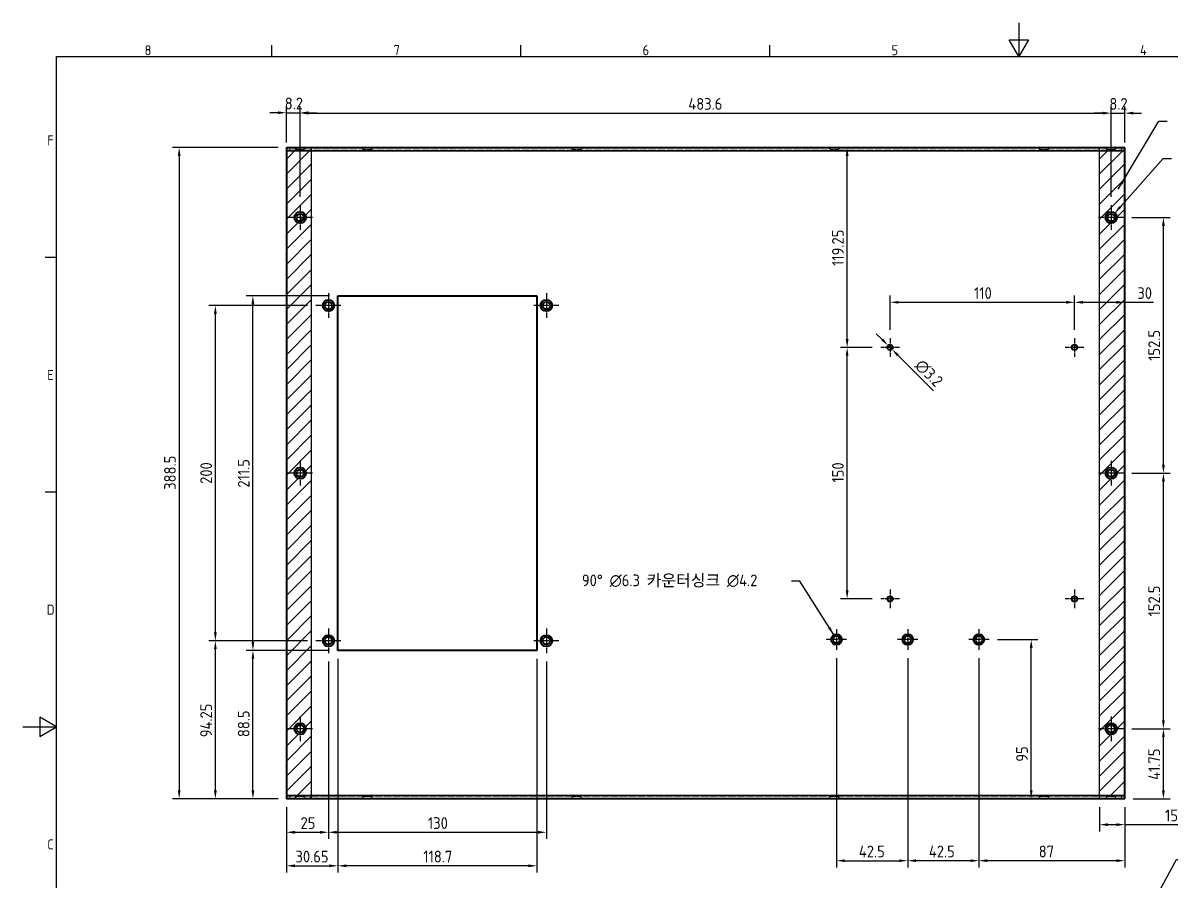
# Model space of a CAD drawing. Header units: millimetres. Extents: x 0 to 1188, y 0 to 840.
# Drawn here: x 0 to 685, y 328 to 840 of the extents above; entities that cross this region are included whole.
import ezdxf

# ---------------------------------------------------------------- set-up
doc = ezdxf.new("R2010")
doc.units = ezdxf.units.MM
doc.header["$LTSCALE"] = 2
doc.linetypes.add('CHAIN', pattern=[0.3543, 0.2362, -0.0295, 0.0591, -0.0295])
doc.linetypes.add('DASHED', pattern=[0.2067, 0.1654, -0.0413])
doc.layers.get('0').update_dxf_attribs({"color": 3, "lineweight": 25})
for name, color, linetype, lineweight in [('가려진 것(ISO)', 2, 'DASHED', 18), ('가려진 좁은 것(ISO)', 2, 'DASHED', 18), ('가시적인 것(ISO)', 3, 'Continuous', 40), ('가시적인 좁은 것(ISO)', 3, 'Continuous', 35), ('경계(ISO)', 7, 'Continuous', 25), ('기호(ISO)', 5, 'Continuous', 25), ('스케치 형상(ISO)', 3, 'Continuous', 25), ('중심 표식(ISO)', 1, 'Continuous', 25), ('치수(ISO)', 2, 'Continuous', 25), ('해치(ISO)', 7, 'Continuous', 18)]:
    doc.layers.add(name, color=color, linetype=linetype, lineweight=lineweight)
doc.styles.add('문자 텍스트_M2B', font='isocp.shx')
doc.styles.add('치수 텍스트_PSTEK_POSCO', font='isocp.shx')
doc.dimstyles.new('치수_PSTEK_POSCO', dxfattribs={"dimscale": 2, "dimtxt": 3.5, "dimasz": 2.5, "dimexe": 2, "dimexo": 2.5, "dimgap": 1, "dimtad": 1, "dimrnd": 1e-08, "dimdsep": 46, "dimtxsty": '치수 텍스트_PSTEK_POSCO', "dimcen": 0.09, "dimdle": 10, "dimclrd": 7, "dimclre": 7, "dimclrt": 2, "dimadec": 1, "dimazin": 2, "dimtfac": 1, "dimtmove": 0, "dimatfit": 3, "dimfxl": 0, "dimtolj": 1, "dimlwd": -1, "dimlwe": -1, "dimarcsym": 0})
doc.dimstyles.new('치수_PSTEK_POSCO$7', dxfattribs={"dimscale": 2, "dimtxt": 3.5, "dimasz": 2.5, "dimexe": 2, "dimexo": 2.5, "dimgap": 1, "dimtad": 1, "dimrnd": 1e-08, "dimdsep": 46, "dimtxsty": '치수 텍스트_PSTEK_POSCO', "dimcen": 0.09, "dimdle": 10, "dimclrd": 7, "dimclre": 7, "dimclrt": 2, "dimadec": 1, "dimazin": 2, "dimtfac": 1, "dimtmove": 0, "dimatfit": 3, "dimfxl": 0, "dimtolj": 1, "dimlwd": -1, "dimlwe": -1, "dimarcsym": 0})
pattern_1 = [(45, (0, 0), (-4.49013, 4.49013), [])]

# ---------------------------------------------------------------- blocks, each defined once
blk = doc.blocks.new('경계 Default Border')
at = {"layer": '경계(ISO)'}
for p, q in [((74.25, 410), (74.25, 413.4)), ((148.5, 410), (148.5, 413.4)), ((222.75, 410), (222.75, 413.4)), ((10, 350), (6.6, 350)), ((10, 280), (6.6, 280))]:
    blk.add_line(p, q, dxfattribs=at)
at = {"layer": '경계(ISO)', "flags": 128}
for points in [[(297, 420), (297, 410), (294.11, 415), (299.89, 415), (297, 410)], [(10, 10), (10, 410), (584, 410), (584, 10), (10, 10)], [(0, 210), (10, 210), (5, 212.89), (5, 207.11), (10, 210)]]:
    blk.add_lwpolyline(points, dxfattribs=at)
at = {"layer": '경계(ISO)', "color": 2, "char_height": 3, "attachment_point": 7, "style": '문자 텍스트_M2B'}
for s, insert in [('8', (36.27, 410.37)), ('7', (110.52, 410.39)), ('6', (184.77, 410.37)), ('5', (259.02, 410.37)), ('4', (333.1, 410.4)), ('F', (7.24, 383.5)), ('E', (7.24, 313.47)), ('D', (7.08, 243.47)), ('C', (7.24, 173.47))]:
    blk.add_mtext(s, dxfattribs=dict(at, insert=insert))
blk = doc.blocks.new('*D21')
at = {"layer": 'Defpoints', "color": 0, "transparency": 16777216}
for p in [(165.36, 786.45), (157.16, 763.67), (165.36, 731.32)]:
    blk.add_point(p, dxfattribs=at)
at = {"layer": '치수(ISO)', "color": 7, "transparency": 16777216}
for p, q in [((157.16, 768.67), (157.16, 790.45)), ((165.36, 736.32), (165.36, 790.45)), ((152.16, 786.45), (147.16, 786.45)), ((157.16, 786.45), (165.36, 786.45)), ((170.36, 786.45), (175.36, 786.45))]:
    blk.add_line(p, q, dxfattribs=at)
for points in [[(152.16, 787.28), (152.16, 785.62), (157.16, 786.45)], [(170.36, 787.28), (170.36, 785.62), (165.36, 786.45)]]:
    blk.add_solid(points, dxfattribs=at)
at = {"layer": '치수(ISO)', "color": 2, "transparency": 16777216, "insert": (156.15, 791.95), "char_height": 7, "attachment_point": 4, "style": '치수 텍스트_PSTEK_POSCO'}
blk.add_mtext('\\A1;8.2', dxfattribs=at)
blk = doc.blocks.new('*D22')
at = {"layer": 'Defpoints', "color": 0, "transparency": 16777216}
for p in [(648.96, 786.2), (165.36, 731.32), (648.96, 731.32)]:
    blk.add_point(p, dxfattribs=at)
at = {"layer": '치수(ISO)', "color": 7, "transparency": 16777216}
for p, q in [((165.36, 736.32), (165.36, 790.2)), ((648.96, 736.32), (648.96, 790.2)), ((170.36, 786.2), (643.96, 786.2))]:
    blk.add_line(p, q, dxfattribs=at)
for points in [[(170.36, 787.03), (170.36, 785.37), (165.36, 786.2)], [(643.96, 787.03), (643.96, 785.37), (648.96, 786.2)]]:
    blk.add_solid(points, dxfattribs=at)
at = {"layer": '치수(ISO)', "color": 2, "transparency": 16777216, "insert": (396.85, 791.7), "char_height": 7, "attachment_point": 4, "style": '치수 텍스트_PSTEK_POSCO'}
blk.add_mtext('\\A1;483.6', dxfattribs=at)
blk = doc.blocks.new('*D23')
at = {"layer": 'Defpoints', "color": 0, "transparency": 16777216}
for p in [(657.16, 786.2), (657.16, 763.67), (648.96, 731.32)]:
    blk.add_point(p, dxfattribs=at)
at = {"layer": '치수(ISO)', "color": 7, "transparency": 16777216}
for p, q in [((648.96, 736.32), (648.96, 790.2)), ((657.16, 768.67), (657.16, 790.2)), ((643.96, 786.2), (638.96, 786.2)), ((648.96, 786.2), (657.16, 786.2)), ((662.16, 786.2), (667.16, 786.2))]:
    blk.add_line(p, q, dxfattribs=at)
for points in [[(643.96, 787.03), (643.96, 785.37), (648.96, 786.2)], [(662.16, 787.03), (662.16, 785.37), (657.16, 786.2)]]:
    blk.add_solid(points, dxfattribs=at)
at = {"layer": '치수(ISO)', "color": 2, "transparency": 16777216, "insert": (647.95, 791.7), "char_height": 7, "attachment_point": 4, "style": '치수 텍스트_PSTEK_POSCO'}
blk.add_mtext('\\A1;8.2', dxfattribs=at)
blk = doc.blocks.new('*D34')
at = {"layer": 'Defpoints', "color": 0, "transparency": 16777216}
for p in [(157.16, 765.67), (93.17, 377.17), (157.16, 377.17)]:
    blk.add_point(p, dxfattribs=at)
at = {"layer": '치수(ISO)', "color": 7, "transparency": 16777216}
for p, q in [((152.16, 765.67), (89.17, 765.67)), ((93.17, 760.67), (93.17, 382.17)), ((152.16, 377.17), (89.17, 377.17))]:
    blk.add_line(p, q, dxfattribs=at)
for points in [[(92.34, 760.67), (94, 760.67), (93.17, 765.67)], [(92.34, 382.17), (94, 382.17), (93.17, 377.17)]]:
    blk.add_solid(points, dxfattribs=at)
at = {"layer": '치수(ISO)', "color": 2, "transparency": 16777216, "insert": (87.67, 561.48), "char_height": 7, "attachment_point": 4, "rotation": 90, "style": '치수 텍스트_PSTEK_POSCO'}
blk.add_mtext('\\A1;388.5', dxfattribs=at)
blk = doc.blocks.new('*D38')
at = {"layer": 'Defpoints', "color": 0, "transparency": 16777216}
for p in [(642.16, 377.17), (657.16, 377.17), (657.16, 361.72)]:
    blk.add_point(p, dxfattribs=at)
at = {"layer": '치수(ISO)', "color": 7, "transparency": 16777216}
for p, q in [((642.16, 372.17), (642.16, 357.72)), ((657.16, 372.17), (657.16, 357.72)), ((647.16, 361.72), (652.16, 361.72)), ((657.16, 361.72), (689.77, 361.72))]:
    blk.add_line(p, q, dxfattribs=at)
for points in [[(647.16, 362.55), (647.16, 360.89), (642.16, 361.72)], [(652.16, 362.55), (652.16, 360.89), (657.16, 361.72)]]:
    blk.add_solid(points, dxfattribs=at)
at = {"layer": '치수(ISO)', "color": 2, "transparency": 16777216, "insert": (681.18, 367.22), "char_height": 7, "attachment_point": 4, "style": '치수 텍스트_PSTEK_POSCO'}
blk.add_mtext('\\A1;15', dxfattribs=at)
blk = doc.blocks.new('*D39')
at = {"layer": 'Defpoints', "color": 0, "transparency": 16777216}
for p in [(570.16, 466.07), (657.16, 377.17), (570.16, 340.22)]:
    blk.add_point(p, dxfattribs=at)
at = {"layer": '치수(ISO)', "color": 7, "transparency": 16777216}
for p, q in [((570.16, 461.07), (570.16, 336.22)), ((657.16, 372.17), (657.16, 336.22)), ((652.16, 340.22), (575.16, 340.22))]:
    blk.add_line(p, q, dxfattribs=at)
for points in [[(575.16, 341.05), (575.16, 339.39), (570.16, 340.22)], [(652.16, 341.05), (652.16, 339.39), (657.16, 340.22)]]:
    blk.add_solid(points, dxfattribs=at)
at = {"layer": '치수(ISO)', "color": 2, "transparency": 16777216, "insert": (605.81, 345.72), "char_height": 7, "attachment_point": 4, "style": '치수 텍스트_PSTEK_POSCO'}
blk.add_mtext('\\A1;87', dxfattribs=at)
blk = doc.blocks.new('*D40')
at = {"layer": 'Defpoints', "color": 0, "transparency": 16777216}
for p in [(527.66, 466.07), (570.16, 466.07), (527.66, 340.22)]:
    blk.add_point(p, dxfattribs=at)
at = {"layer": '치수(ISO)', "color": 7, "transparency": 16777216}
for p, q in [((527.66, 461.07), (527.66, 336.22)), ((570.16, 461.07), (570.16, 336.22)), ((565.16, 340.22), (532.66, 340.22))]:
    blk.add_line(p, q, dxfattribs=at)
for points in [[(532.66, 341.05), (532.66, 339.39), (527.66, 340.22)], [(565.16, 341.05), (565.16, 339.39), (570.16, 340.22)]]:
    blk.add_solid(points, dxfattribs=at)
at = {"layer": '치수(ISO)', "color": 2, "transparency": 16777216, "insert": (540.31, 345.72), "char_height": 7, "attachment_point": 4, "style": '치수 텍스트_PSTEK_POSCO'}
blk.add_mtext('\\A1;42.5', dxfattribs=at)
blk = doc.blocks.new('*D41')
at = {"layer": 'Defpoints', "color": 0, "transparency": 16777216}
for p in [(576.26, 472.17), (601.35, 472.17), (601.35, 377.17)]:
    blk.add_point(p, dxfattribs=at)
at = {"layer": '치수(ISO)', "color": 7, "transparency": 16777216}
for p, q in [((581.26, 472.17), (605.35, 472.17)), ((601.35, 382.17), (601.35, 467.17))]:
    blk.add_line(p, q, dxfattribs=at)
for points in [[(600.51, 467.17), (602.18, 467.17), (601.35, 472.17)], [(600.51, 382.17), (602.18, 382.17), (601.35, 377.17)]]:
    blk.add_solid(points, dxfattribs=at)
at = {"layer": '치수(ISO)', "color": 2, "transparency": 16777216, "insert": (595.85, 399.28), "char_height": 7, "attachment_point": 4, "rotation": 90, "style": '치수 텍스트_PSTEK_POSCO'}
blk.add_mtext('\\A1;95', dxfattribs=at)
blk = doc.blocks.new('*D42')
at = {"layer": 'Defpoints', "color": 0, "transparency": 16777216}
for p in [(656.36, 418.92), (680.19, 418.92), (657.16, 377.17)]:
    blk.add_point(p, dxfattribs=at)
at = {"layer": '치수(ISO)', "color": 7, "transparency": 16777216}
for p, q in [((661.36, 418.92), (684.19, 418.92)), ((680.19, 382.17), (680.19, 413.92)), ((662.16, 377.17), (684.19, 377.17))]:
    blk.add_line(p, q, dxfattribs=at)
for points in [[(679.36, 413.92), (681.03, 413.92), (680.19, 418.92)], [(679.36, 382.17), (681.03, 382.17), (680.19, 377.17)]]:
    blk.add_solid(points, dxfattribs=at)
at = {"layer": '치수(ISO)', "color": 2, "transparency": 16777216, "insert": (674.69, 388.45), "char_height": 7, "attachment_point": 4, "rotation": 90, "style": '치수 텍스트_PSTEK_POSCO'}
blk.add_mtext('\\A1;41.75', dxfattribs=at)
blk = doc.blocks.new('*D43')
at = {"layer": 'Defpoints', "color": 0, "transparency": 16777216}
for p in [(657.16, 571.42), (680.19, 571.42), (656.36, 418.92)]:
    blk.add_point(p, dxfattribs=at)
at = {"layer": '치수(ISO)', "color": 7, "transparency": 16777216}
for p, q in [((662.16, 571.42), (684.19, 571.42)), ((680.19, 423.92), (680.19, 566.42)), ((661.36, 418.92), (684.19, 418.92))]:
    blk.add_line(p, q, dxfattribs=at)
for points in [[(679.36, 566.42), (681.03, 566.42), (680.19, 571.42)], [(679.36, 423.92), (681.03, 423.92), (680.19, 418.92)]]:
    blk.add_solid(points, dxfattribs=at)
at = {"layer": '치수(ISO)', "color": 2, "transparency": 16777216, "insert": (674.69, 485.93), "char_height": 7, "attachment_point": 4, "rotation": 90, "style": '치수 텍스트_PSTEK_POSCO'}
blk.add_mtext('\\A1;152.5', dxfattribs=at)
blk = doc.blocks.new('*D44')
at = {"layer": 'Defpoints', "color": 0, "transparency": 16777216}
for p in [(656.36, 723.92), (680.19, 723.92), (656.36, 571.42)]:
    blk.add_point(p, dxfattribs=at)
at = {"layer": '치수(ISO)', "color": 7, "transparency": 16777216}
for p, q in [((661.36, 723.92), (684.19, 723.92)), ((680.19, 576.42), (680.19, 718.92)), ((661.36, 571.42), (684.19, 571.42))]:
    blk.add_line(p, q, dxfattribs=at)
for points in [[(679.36, 718.92), (681.03, 718.92), (680.19, 723.92)], [(679.36, 576.42), (681.03, 576.42), (680.19, 571.42)]]:
    blk.add_solid(points, dxfattribs=at)
at = {"layer": '치수(ISO)', "color": 2, "transparency": 16777216, "insert": (674.69, 638.43), "char_height": 7, "attachment_point": 4, "rotation": 90, "style": '치수 텍스트_PSTEK_POSCO'}
blk.add_mtext('\\A1;152.5', dxfattribs=at)
blk = doc.blocks.new('*D45')
at = {"layer": 'Defpoints', "color": 0, "transparency": 16777216}
for p in [(137.16, 465.67), (187.81, 465.67), (157.16, 377.17)]:
    blk.add_point(p, dxfattribs=at)
at = {"layer": '치수(ISO)', "color": 7, "transparency": 16777216}
for p, q in [((182.81, 465.67), (133.16, 465.67)), ((137.16, 382.17), (137.16, 460.67)), ((152.16, 377.17), (133.16, 377.17))]:
    blk.add_line(p, q, dxfattribs=at)
for points in [[(136.32, 460.67), (137.99, 460.67), (137.16, 465.67)], [(136.32, 382.17), (137.99, 382.17), (137.16, 377.17)]]:
    blk.add_solid(points, dxfattribs=at)
at = {"layer": '치수(ISO)', "color": 2, "transparency": 16777216, "insert": (131.66, 413.93), "char_height": 7, "attachment_point": 4, "rotation": 90, "style": '치수 텍스트_PSTEK_POSCO'}
blk.add_mtext('\\A1;88.5', dxfattribs=at)
blk = doc.blocks.new('*D46')
at = {"layer": 'Defpoints', "color": 0, "transparency": 16777216}
for p in [(137.16, 677.17), (187.81, 677.17), (187.81, 465.67)]:
    blk.add_point(p, dxfattribs=at)
at = {"layer": '치수(ISO)', "color": 7, "transparency": 16777216}
for p, q in [((182.81, 677.17), (133.16, 677.17)), ((137.16, 470.67), (137.16, 672.17)), ((182.81, 465.67), (133.16, 465.67))]:
    blk.add_line(p, q, dxfattribs=at)
for points in [[(136.32, 672.17), (137.99, 672.17), (137.16, 677.17)], [(136.32, 470.67), (137.99, 470.67), (137.16, 465.67)]]:
    blk.add_solid(points, dxfattribs=at)
at = {"layer": '치수(ISO)', "color": 2, "transparency": 16777216, "insert": (131.66, 562.79), "char_height": 7, "attachment_point": 4, "rotation": 90, "style": '치수 텍스트_PSTEK_POSCO'}
blk.add_mtext('\\A1;211.5', dxfattribs=at)
blk = doc.blocks.new('*D47')
at = {"layer": 'Defpoints', "color": 0, "transparency": 16777216}
for p in [(114.76, 471.42), (174.76, 471.42), (157.16, 377.17)]:
    blk.add_point(p, dxfattribs=at)
at = {"layer": '치수(ISO)', "color": 7, "transparency": 16777216}
for p, q in [((169.76, 471.42), (110.76, 471.42)), ((114.76, 382.17), (114.76, 466.42)), ((152.16, 377.17), (110.76, 377.17))]:
    blk.add_line(p, q, dxfattribs=at)
for points in [[(113.92, 466.42), (115.59, 466.42), (114.76, 471.42)], [(113.92, 382.17), (115.59, 382.17), (114.76, 377.17)]]:
    blk.add_solid(points, dxfattribs=at)
at = {"layer": '치수(ISO)', "color": 2, "transparency": 16777216, "insert": (109.25, 413.86), "char_height": 7, "attachment_point": 4, "rotation": 90, "style": '치수 텍스트_PSTEK_POSCO'}
blk.add_mtext('\\A1;94.25', dxfattribs=at)
blk = doc.blocks.new('*D48')
at = {"layer": 'Defpoints', "color": 0, "transparency": 16777216}
for p in [(114.76, 671.42), (174.76, 671.42), (174.76, 471.42)]:
    blk.add_point(p, dxfattribs=at)
at = {"layer": '치수(ISO)', "color": 7, "transparency": 16777216}
for p, q in [((169.76, 671.42), (110.76, 671.42)), ((114.76, 476.42), (114.76, 666.42)), ((169.76, 471.42), (110.76, 471.42))]:
    blk.add_line(p, q, dxfattribs=at)
for points in [[(113.92, 666.42), (115.59, 666.42), (114.76, 671.42)], [(113.92, 476.42), (115.59, 476.42), (114.76, 471.42)]]:
    blk.add_solid(points, dxfattribs=at)
at = {"layer": '치수(ISO)', "color": 2, "transparency": 16777216, "insert": (109.26, 565.03), "char_height": 7, "attachment_point": 4, "rotation": 90, "style": '치수 텍스트_PSTEK_POSCO'}
blk.add_mtext('\\A1;200', dxfattribs=at)
blk = doc.blocks.new('*D49')
at = {"layer": 'Defpoints', "color": 0, "transparency": 16777216}
for p in [(182.16, 464.02), (157.16, 377.17), (182.16, 357.17)]:
    blk.add_point(p, dxfattribs=at)
at = {"layer": '치수(ISO)', "color": 7, "transparency": 16777216}
for p, q in [((182.16, 459.02), (182.16, 353.17)), ((157.16, 372.17), (157.16, 353.17)), ((162.16, 357.17), (177.16, 357.17))]:
    blk.add_line(p, q, dxfattribs=at)
for points in [[(162.16, 358.01), (162.16, 356.34), (157.16, 357.17)], [(177.16, 358.01), (177.16, 356.34), (182.16, 357.17)]]:
    blk.add_solid(points, dxfattribs=at)
at = {"layer": '치수(ISO)', "color": 2, "transparency": 16777216, "insert": (165.57, 362.67), "char_height": 7, "attachment_point": 4, "style": '치수 텍스트_PSTEK_POSCO'}
blk.add_mtext('\\A1;25', dxfattribs=at)
blk = doc.blocks.new('*D50')
at = {"layer": 'Defpoints', "color": 0, "transparency": 16777216}
for p in [(182.16, 464.02), (312.16, 464.02), (312.16, 357.17)]:
    blk.add_point(p, dxfattribs=at)
at = {"layer": '치수(ISO)', "color": 7, "transparency": 16777216}
for p, q in [((182.16, 459.02), (182.16, 353.17)), ((312.16, 459.02), (312.16, 353.17)), ((187.16, 357.17), (307.16, 357.17))]:
    blk.add_line(p, q, dxfattribs=at)
for points in [[(187.16, 358.01), (187.16, 356.34), (182.16, 357.17)], [(307.16, 358.01), (307.16, 356.34), (312.16, 357.17)]]:
    blk.add_solid(points, dxfattribs=at)
at = {"layer": '치수(ISO)', "color": 2, "transparency": 16777216, "insert": (241.55, 362.67), "char_height": 7, "attachment_point": 4, "style": '치수 텍스트_PSTEK_POSCO'}
blk.add_mtext('\\A1;130', dxfattribs=at)
blk = doc.blocks.new('*D51')
at = {"layer": 'Defpoints', "color": 0, "transparency": 16777216}
for p in [(187.81, 465.67), (157.16, 377.17), (187.81, 337.17)]:
    blk.add_point(p, dxfattribs=at)
at = {"layer": '치수(ISO)', "color": 7, "transparency": 16777216}
for p, q in [((187.81, 460.67), (187.81, 333.17)), ((157.16, 372.17), (157.16, 333.17)), ((162.16, 337.17), (182.81, 337.17))]:
    blk.add_line(p, q, dxfattribs=at)
for points in [[(162.16, 338.01), (162.16, 336.34), (157.16, 337.17)], [(182.81, 338.01), (182.81, 336.34), (187.81, 337.17)]]:
    blk.add_solid(points, dxfattribs=at)
at = {"layer": '치수(ISO)', "color": 2, "transparency": 16777216, "insert": (162.54, 342.67), "char_height": 7, "attachment_point": 4, "style": '치수 텍스트_PSTEK_POSCO'}
blk.add_mtext('\\A1;30.65', dxfattribs=at)
blk = doc.blocks.new('*D52')
at = {"layer": 'Defpoints', "color": 0, "transparency": 16777216}
for p in [(187.81, 465.67), (306.51, 465.67), (187.81, 337.17)]:
    blk.add_point(p, dxfattribs=at)
at = {"layer": '치수(ISO)', "color": 7, "transparency": 16777216}
for p, q in [((187.81, 460.67), (187.81, 333.17)), ((306.51, 460.67), (306.51, 333.17)), ((301.51, 337.17), (192.81, 337.17))]:
    blk.add_line(p, q, dxfattribs=at)
for points in [[(192.81, 338.01), (192.81, 336.34), (187.81, 337.17)], [(301.51, 338.01), (301.51, 336.34), (306.51, 337.17)]]:
    blk.add_solid(points, dxfattribs=at)
at = {"layer": '치수(ISO)', "color": 2, "transparency": 16777216, "insert": (238.76, 342.67), "char_height": 7, "attachment_point": 4, "style": '치수 텍스트_PSTEK_POSCO'}
blk.add_mtext('\\A1;118.7', dxfattribs=at)
blk = doc.blocks.new('*D53')
at = {"layer": 'Defpoints', "color": 0, "transparency": 16777216}
for p in [(485.16, 466.07), (527.66, 466.07), (527.66, 340.22)]:
    blk.add_point(p, dxfattribs=at)
at = {"layer": '치수(ISO)', "color": 7, "transparency": 16777216}
for p, q in [((485.16, 461.07), (485.16, 336.22)), ((527.66, 461.07), (527.66, 336.22)), ((490.16, 340.22), (522.66, 340.22))]:
    blk.add_line(p, q, dxfattribs=at)
for points in [[(490.16, 341.05), (490.16, 339.39), (485.16, 340.22)], [(522.66, 341.05), (522.66, 339.39), (527.66, 340.22)]]:
    blk.add_solid(points, dxfattribs=at)
at = {"layer": '치수(ISO)', "color": 2, "transparency": 16777216, "insert": (498.56, 345.72), "char_height": 7, "attachment_point": 4, "style": '치수 텍스트_PSTEK_POSCO'}
blk.add_mtext('\\A1;42.5', dxfattribs=at)
blk = doc.blocks.new('*D54')
at = {"layer": 'Defpoints', "color": 0, "transparency": 16777216}
for p in [(627.16, 673.34), (517.16, 652.02), (627.16, 652.02)]:
    blk.add_point(p, dxfattribs=at)
at = {"layer": '치수(ISO)', "color": 7, "transparency": 16777216}
for p, q in [((517.16, 657.02), (517.16, 677.34)), ((522.16, 673.34), (622.16, 673.34)), ((627.16, 657.02), (627.16, 677.34))]:
    blk.add_line(p, q, dxfattribs=at)
for points in [[(522.16, 674.18), (522.16, 672.51), (517.16, 673.34)], [(622.16, 674.18), (622.16, 672.51), (627.16, 673.34)]]:
    blk.add_solid(points, dxfattribs=at)
at = {"layer": '치수(ISO)', "color": 2, "transparency": 16777216, "insert": (567.23, 678.84), "char_height": 7, "attachment_point": 4, "style": '치수 텍스트_PSTEK_POSCO'}
blk.add_mtext('\\A1;110', dxfattribs=at)
blk = doc.blocks.new('*D55')
at = {"layer": 'Defpoints', "color": 0, "transparency": 16777216}
for p in [(657.16, 765.67), (657.16, 673.34), (627.16, 652.02)]:
    blk.add_point(p, dxfattribs=at)
at = {"layer": '치수(ISO)', "color": 7, "transparency": 16777216}
for p, q in [((627.16, 657.02), (627.16, 677.34)), ((632.16, 673.34), (652.16, 673.34)), ((657.16, 673.34), (674.37, 673.34))]:
    blk.add_line(p, q, dxfattribs=at)
for points in [[(632.16, 674.18), (632.16, 672.51), (627.16, 673.34)], [(652.16, 674.18), (652.16, 672.51), (657.16, 673.34)]]:
    blk.add_solid(points, dxfattribs=at)
at = {"layer": '치수(ISO)', "color": 2, "transparency": 16777216, "insert": (664.67, 678.84), "char_height": 7, "attachment_point": 4, "style": '치수 텍스트_PSTEK_POSCO'}
blk.add_mtext('\\A1;30', dxfattribs=at)
blk = doc.blocks.new('*D56')
at = {"layer": 'Defpoints', "color": 0, "transparency": 16777216}
for p in [(491.56, 646.42), (511.56, 646.42), (511.56, 496.42)]:
    blk.add_point(p, dxfattribs=at)
at = {"layer": '치수(ISO)', "color": 7, "transparency": 16777216}
for p, q in [((506.56, 646.42), (487.56, 646.42)), ((491.56, 501.42), (491.56, 641.42)), ((506.56, 496.42), (487.56, 496.42))]:
    blk.add_line(p, q, dxfattribs=at)
for points in [[(490.72, 641.42), (492.39, 641.42), (491.56, 646.42)], [(490.72, 501.42), (492.39, 501.42), (491.56, 496.42)]]:
    blk.add_solid(points, dxfattribs=at)
at = {"layer": '치수(ISO)', "color": 2, "transparency": 16777216, "insert": (486.06, 565.82), "char_height": 7, "attachment_point": 4, "rotation": 90, "style": '치수 텍스트_PSTEK_POSCO'}
blk.add_mtext('\\A1;150', dxfattribs=at)
blk = doc.blocks.new('*D57')
at = {"layer": 'Defpoints', "color": 0, "transparency": 16777216}
for p in [(491.56, 765.67), (491.56, 765.67), (511.56, 646.42)]:
    blk.add_point(p, dxfattribs=at)
at = {"layer": '치수(ISO)', "color": 7, "transparency": 16777216}
for p, q in [((491.56, 651.42), (491.56, 760.67)), ((506.56, 646.42), (487.56, 646.42))]:
    blk.add_line(p, q, dxfattribs=at)
for points in [[(490.72, 760.67), (492.39, 760.67), (491.56, 765.67)], [(490.72, 651.42), (492.39, 651.42), (491.56, 646.42)]]:
    blk.add_solid(points, dxfattribs=at)
at = {"layer": '치수(ISO)', "color": 2, "transparency": 16777216, "insert": (486.05, 695.04), "char_height": 7, "attachment_point": 4, "rotation": 90, "style": '치수 텍스트_PSTEK_POSCO'}
blk.add_mtext('\\A1;119.25', dxfattribs=at)
blk = doc.blocks.new('*D58')
at = {"layer": 'Defpoints', "color": 0, "transparency": 16777216}
for p in [(516.03, 647.55), (518.29, 645.29)]:
    blk.add_point(p, dxfattribs=at)
at = {"layer": '치수(ISO)', "color": 7, "transparency": 16777216}
for p, q in [((512.49, 651.09), (508.95, 654.63)), ((516.03, 647.55), (518.29, 645.29)), ((521.82, 641.76), (543.09, 620.49))]:
    blk.add_line(p, q, dxfattribs=at)
for points in [[(513.08, 651.68), (511.9, 650.5), (516.03, 647.55)], [(522.41, 642.35), (521.24, 641.17), (518.29, 645.29)]]:
    blk.add_solid(points, dxfattribs=at)
at = {"layer": '치수(ISO)', "color": 2, "transparency": 16777216, "insert": (533.88, 637.48), "char_height": 7, "attachment_point": 4, "rotation": 315, "style": '치수 텍스트_PSTEK_POSCO'}
blk.add_mtext('\\A1;∅3.2', dxfattribs=at)

msp = doc.modelspace()

# ---------------------------------------------------------------- hatches: boundary and pattern name
at = {"layer": '해치(ISO)'}
h = msp.add_hatch(dxfattribs=at)
h.set_pattern_fill('ANSI31', color=1, scale=50.8, style=0)
h.set_pattern_definition(pattern_1)
edge = h.paths.add_edge_path(flags=0)
edge.add_arc((165.3574, 418.9231), 3.4, 0, 360)
edge = h.paths.add_edge_path(flags=0)
edge.add_arc((165.3574, 571.4231), 2.25, 0, 360)
h.paths.add_polyline_path([(172.1574, 765.6731), (157.1574, 765.6731), (157.1574, 377.1731), (172.1574, 377.1731)])
h = msp.add_hatch(dxfattribs=at)
h.set_pattern_fill('ANSI31', color=1, scale=50.8, style=0)
h.set_pattern_definition(pattern_1)
h.paths.add_polyline_path([(657.1574, 379.1731), (657.1574, 763.6731), (642.1574, 763.6731), (642.1574, 379.1731)])

# ---------------------------------------------------------------- linework, layer by layer
at = {"layer": '가려진 것(ISO)', "ltscale": 12.094824}
for p, q in [((172.1574, 764.1731), (157.1574, 764.1731)), ((657.1574, 764.1731), (642.1574, 764.1731)), ((157.1574, 378.6731), (172.1574, 378.6731)), ((642.1574, 378.6731), (657.1574, 378.6731))]:
    msp.add_line(p, q, dxfattribs=at)
at = {"layer": '가려진 것(ISO)', "ltscale": 1.68343}
for p, q in [((163.1074, 764.4231), (161.8574, 765.6731)), ((167.6074, 764.4231), (168.8574, 765.6731)), ((203.1074, 764.4231), (201.8574, 765.6731)), ((207.6074, 764.4231), (208.8574, 765.6731)), ((328.1074, 764.4231), (326.8574, 765.6731)), ((332.6074, 764.4231), (333.8574, 765.6731)), ((481.7074, 764.4231), (480.4574, 765.6731)), ((486.2074, 764.4231), (487.4574, 765.6731)), ((606.7074, 764.4231), (605.4574, 765.6731)), ((611.2074, 764.4231), (612.4574, 765.6731)), ((646.7074, 764.4231), (645.4574, 765.6731)), ((651.2074, 764.4231), (652.4574, 765.6731)), ((163.1074, 378.4231), (161.8574, 377.1731)), ((167.6074, 378.4231), (168.8574, 377.1731)), ((203.1074, 378.4231), (201.8574, 377.1731)), ((207.6074, 378.4231), (208.8574, 377.1731)), ((328.1074, 378.4231), (326.8574, 377.1731)), ((332.6074, 378.4231), (333.8574, 377.1731)), ((481.7074, 378.4231), (480.4574, 377.1731)), ((486.2074, 378.4231), (487.4574, 377.1731)), ((606.7074, 378.4231), (605.4574, 377.1731)), ((611.2074, 378.4231), (612.4574, 377.1731)), ((646.7074, 378.4231), (645.4574, 377.1731)), ((651.2074, 378.4231), (652.4574, 377.1731))]:
    msp.add_line(p, q, dxfattribs=at)
at = {"layer": '가려진 것(ISO)', "ltscale": 6.731654}
for p, q in [((167.6074, 764.4231), (163.1074, 764.4231)), ((207.6074, 764.4231), (203.1074, 764.4231)), ((332.6074, 764.4231), (328.1074, 764.4231)), ((486.2074, 764.4231), (481.7074, 764.4231)), ((611.2074, 764.4231), (606.7074, 764.4231)), ((651.2074, 764.4231), (646.7074, 764.4231)), ((167.6074, 378.4231), (163.1074, 378.4231)), ((207.6074, 378.4231), (203.1074, 378.4231)), ((332.6074, 378.4231), (328.1074, 378.4231)), ((486.2074, 378.4231), (481.7074, 378.4231)), ((611.2074, 378.4231), (606.7074, 378.4231)), ((651.2074, 378.4231), (646.7074, 378.4231))]:
    msp.add_line(p, q, dxfattribs=at)
at = {"layer": '가려진 것(ISO)', "ltscale": 0.237987}
for p, q in [((163.1074, 764.1731), (163.1074, 764.4231)), ((167.6074, 764.1731), (167.6074, 764.4231)), ((203.1074, 764.1731), (203.1074, 764.4231)), ((207.6074, 764.1731), (207.6074, 764.4231)), ((328.1074, 764.1731), (328.1074, 764.4231)), ((332.6074, 764.1731), (332.6074, 764.4231)), ((481.7074, 764.1731), (481.7074, 764.4231)), ((486.2074, 764.1731), (486.2074, 764.4231)), ((606.7074, 764.1731), (606.7074, 764.4231)), ((611.2074, 764.1731), (611.2074, 764.4231)), ((646.7074, 764.1731), (646.7074, 764.4231)), ((651.2074, 764.1731), (651.2074, 764.4231)), ((163.1074, 378.4231), (163.1074, 378.6731)), ((167.6074, 378.4231), (167.6074, 378.6731)), ((203.1074, 378.4231), (203.1074, 378.6731)), ((207.6074, 378.4231), (207.6074, 378.6731)), ((328.1074, 378.4231), (328.1074, 378.6731)), ((332.6074, 378.4231), (332.6074, 378.6731)), ((481.7074, 378.4231), (481.7074, 378.6731)), ((486.2074, 378.4231), (486.2074, 378.6731)), ((606.7074, 378.4231), (606.7074, 378.6731)), ((611.2074, 378.4231), (611.2074, 378.6731)), ((646.7074, 378.4231), (646.7074, 378.6731)), ((651.2074, 378.4231), (651.2074, 378.6731))]:
    msp.add_line(p, q, dxfattribs=at)
at = {"layer": '가려진 것(ISO)', "ltscale": 13.06797}
for p, q in [((642.1574, 764.1731), (172.1574, 764.1731)), ((172.1574, 378.6731), (642.1574, 378.6731))]:
    msp.add_line(p, q, dxfattribs=at)
at = {"layer": '가려진 좁은 것(ISO)', "ltscale": 1.428422}
for p, q in [((159.1574, 765.6731), (159.1574, 764.1731)), ((655.1574, 764.1731), (655.1574, 765.6731)), ((159.1574, 378.6731), (159.1574, 377.1731)), ((655.1574, 377.1731), (655.1574, 378.6731))]:
    msp.add_line(p, q, dxfattribs=at)
at = {"layer": '가려진 좁은 것(ISO)', "ltscale": 13.099886}
for p, q in [((172.1574, 763.6731), (172.1574, 379.1731)), ((642.1574, 763.6731), (642.1574, 379.1731))]:
    msp.add_line(p, q, dxfattribs=at)
at = {"layer": '가시적인 것(ISO)'}
for p, q in [((157.1574, 765.6731), (657.1574, 765.6731)), ((157.1574, 765.6731), (157.1574, 763.6731)), ((157.1574, 763.6731), (157.1574, 379.1731)), ((657.1574, 763.6731), (657.1574, 765.6731)), ((657.1574, 379.1731), (657.1574, 763.6731)), ((187.8074, 677.1731), (306.5074, 677.1731)), ((187.8074, 465.6731), (187.8074, 677.1731)), ((306.5074, 677.1731), (306.5074, 465.6731)), ((306.5074, 465.6731), (187.8074, 465.6731)), ((157.1574, 379.1731), (157.1574, 377.1731)), ((657.1574, 377.1731), (157.1574, 377.1731)), ((657.1574, 377.1731), (657.1574, 379.1731))]:
    msp.add_line(p, q, dxfattribs=at)
for centre, radius in [((165.3574, 723.9231), 3.4), ((165.3574, 723.9231), 2.25), ((648.9574, 723.9231), 3.4), ((648.9574, 723.9231), 2.25), ((182.1574, 671.4231), 3.4), ((182.1574, 671.4231), 2.25), ((312.1574, 671.4231), 3.4), ((312.1574, 671.4231), 2.25), ((517.1574, 646.4231), 1.6), ((627.1574, 646.4231), 1.6), ((165.3574, 571.4231), 3.4), ((165.3574, 571.4231), 2.25), ((648.9574, 571.4231), 3.4), ((648.9574, 571.4231), 2.25), ((517.1574, 496.4231), 1.6), ((627.1574, 496.4231), 1.6), ((182.1574, 471.4231), 3.4), ((182.1574, 471.4231), 2.25), ((312.1574, 471.4231), 3.4), ((312.1574, 471.4231), 2.25), ((485.1574, 472.1731), 3.15), ((485.1574, 472.1731), 2.1), ((527.6574, 472.1731), 3.15), ((527.6574, 472.1731), 2.1), ((570.1574, 472.1731), 3.15), ((570.1574, 472.1731), 2.1), ((165.3574, 418.9231), 3.4), ((165.3574, 418.9231), 2.25), ((648.9574, 418.9231), 3.4), ((648.9574, 418.9231), 2.25)]:
    msp.add_circle(centre, radius, dxfattribs=at)
at = {"layer": '가시적인 좁은 것(ISO)'}
for p, q in [((657.1574, 763.6731), (157.1574, 763.6731)), ((157.1574, 379.1731), (657.1574, 379.1731))]:
    msp.add_line(p, q, dxfattribs=at)
at = {"layer": '스케치 형상(ISO)'}
for p, q in [((172.1574, 765.6731), (157.1574, 765.6731)), ((157.1574, 765.6731), (157.1574, 377.1731)), ((172.1574, 377.1731), (172.1574, 765.6731)), ((642.1574, 377.1731), (642.1574, 765.6731)), ((642.1574, 765.6731), (657.1574, 765.6731)), ((657.1574, 765.6731), (657.1574, 377.1731)), ((157.1574, 377.1731), (172.1574, 377.1731)), ((657.1574, 377.1731), (642.1574, 377.1731))]:
    msp.add_line(p, q, dxfattribs=at)
at = {"layer": '중심 표식(ISO)', "linetype": 'CHAIN', "ltscale": 8.222835}
for p, q in [((165.3574, 731.3231), (165.3574, 716.5231)), ((648.9574, 731.3231), (648.9574, 716.5231)), ((172.7574, 723.9231), (157.9574, 723.9231)), ((656.3574, 723.9231), (641.5574, 723.9231)), ((182.1574, 678.8231), (182.1574, 664.0231)), ((312.1574, 678.8231), (312.1574, 664.0231)), ((189.5574, 671.4231), (174.7574, 671.4231)), ((319.5574, 671.4231), (304.7574, 671.4231)), ((165.3574, 578.8231), (165.3574, 564.0231)), ((648.9574, 578.8231), (648.9574, 564.0231)), ((172.7574, 571.4231), (157.9574, 571.4231)), ((656.3574, 571.4231), (641.5574, 571.4231)), ((182.1574, 478.8231), (182.1574, 464.0231)), ((312.1574, 478.8231), (312.1574, 464.0231)), ((189.5574, 471.4231), (174.7574, 471.4231)), ((319.5574, 471.4231), (304.7574, 471.4231)), ((165.3574, 426.3231), (165.3574, 411.5231)), ((648.9574, 426.3231), (648.9574, 411.5231)), ((172.7574, 418.9231), (157.9574, 418.9231)), ((656.3574, 418.9231), (641.5574, 418.9231))]:
    msp.add_line(p, q, dxfattribs=at)
at = {"layer": '중심 표식(ISO)', "linetype": 'CHAIN', "ltscale": 6.222661}
for p, q in [((517.1574, 652.0231), (517.1574, 640.8231)), ((627.1574, 652.0231), (627.1574, 640.8231)), ((522.7574, 646.4231), (511.5574, 646.4231)), ((632.7574, 646.4231), (621.5574, 646.4231)), ((517.1574, 502.0231), (517.1574, 490.8231)), ((627.1574, 502.0231), (627.1574, 490.8231)), ((522.7574, 496.4231), (511.5574, 496.4231)), ((632.7574, 496.4231), (621.5574, 496.4231))]:
    msp.add_line(p, q, dxfattribs=at)
at = {"layer": '중심 표식(ISO)', "linetype": 'CHAIN', "ltscale": 6.778265}
for p, q in [((485.1574, 478.2731), (485.1574, 466.0731)), ((527.6574, 478.2731), (527.6574, 466.0731)), ((570.1574, 478.2731), (570.1574, 466.0731)), ((491.2574, 472.1731), (479.0574, 472.1731)), ((533.7574, 472.1731), (521.5574, 472.1731)), ((576.2574, 472.1731), (564.0574, 472.1731))]:
    msp.add_line(p, q, dxfattribs=at)

# ---------------------------------------------------------------- block references
at = {"xscale": 2, "yscale": 2, "zscale": 2}
msp.add_blockref('경계 Default Border', (0, 0), dxfattribs=at)

# ---------------------------------------------------------------- texts
at = {"layer": '기호(ISO)', "color": 2, "insert": (333.3499, 507.0757), "char_height": 6.9999999, "width": 123.058964, "attachment_point": 4, "line_spacing_factor": 0.6125, "style": '치수 텍스트_PSTEK_POSCO'}
msp.add_mtext('{90° \\fAIGDT|b0|i0;\\H7.0000;n\\fisocp|b0|i0;\\H7.0000;6.3 카운터싱크 \\fAIGDT|b0|i0;\\H7.0000;n\\fisocp|b0|i0;\\H7.0000;4.2}', dxfattribs=at)

# ---------------------------------------------------------------- dimensions: what is measured, and where the dimension line sits
at = {"layer": '치수(ISO)', "color": 7}
for base, p1, p2, angle, override, picture, middle in [((165.3574, 786.4488), (157.1574, 763.6731), (165.3574, 731.3231), 180, {"dimdec": 2, "dimtp": 0, "dimtm": 0, "dimtdec": 2, "dimtofl": 1, "dimatfit": 1}, '*D21', (161.2574, 786.4488)), ((648.9574, 786.1988), (165.3574, 731.3231), (648.9574, 731.3231), 180, {"dimdec": 2, "dimtp": 0, "dimtm": 0, "dimtdec": 2, "dimtofl": 0, "dimatfit": 1}, '*D22', (407.1774, 786.1988)), ((657.1574, 786.1988), (648.9574, 731.3231), (657.1574, 763.6731), 180, {"dimdec": 2, "dimtp": 0, "dimtm": 0, "dimtdec": 2, "dimtofl": 1, "dimatfit": 1}, '*D23', (653.0574, 786.1988)), ((93.169, 377.1731), (157.1574, 765.6731), (157.1574, 377.1731), 270, {"dimdec": 2, "dimtp": 0, "dimtm": 0, "dimtdec": 2, "dimtofl": 0, "dimatfit": 1}, '*D34', (93.169, 571.4231)), ((491.5574, 765.6731), (511.5574, 646.4231), (491.5574, 765.6731), 90, {"dimdec": 2, "dimse2": 1, "dimtp": 0, "dimtm": 0, "dimtdec": 2, "dimtofl": 0, "dimatfit": 1}, '*D57', (491.5574, 706.0481)), ((657.1574, 673.3423), (627.1574, 652.0231), (657.1574, 765.6731), 180, {"dimdec": 2, "dimse2": 1, "dimtp": 0, "dimtm": 0, "dimtdec": 2, "dimtofl": 0, "dimatfit": 2}, '*D55', (668.5189, 673.3423)), ((680.1929, 723.9231), (656.3574, 571.4231), (656.3574, 723.9231), 90, {"dimdec": 2, "dimtp": 0, "dimtm": 0, "dimtdec": 2, "dimtofl": 0, "dimatfit": 1}, '*D44', (680.1929, 647.6731)), ((627.1574, 673.3423), (517.1574, 652.0231), (627.1574, 652.0231), 180, {"dimdec": 2, "dimtp": 0, "dimtm": 0, "dimtdec": 2, "dimtofl": 0, "dimatfit": 1}, '*D54', (572.1374, 673.3423)), ((114.7574, 671.4231), (174.7574, 471.4231), (174.7574, 671.4231), 90, {"dimdec": 2, "dimtp": 0, "dimtm": 0, "dimtdec": 2, "dimtofl": 0, "dimatfit": 1}, '*D48', (114.7574, 571.4231)), ((137.1574, 677.1731), (187.8074, 465.6731), (187.8074, 677.1731), 90, {"dimdec": 2, "dimtp": 0, "dimtm": 0, "dimtdec": 2, "dimtofl": 0, "dimatfit": 1}, '*D46', (137.1574, 571.4231)), ((491.5574, 646.4231), (511.5574, 496.4231), (511.5574, 646.4231), 90, {"dimdec": 2, "dimtp": 0, "dimtm": 0, "dimtdec": 2, "dimtofl": 0, "dimatfit": 1}, '*D56', (491.5574, 571.4231)), ((680.1929, 571.4231), (656.3574, 418.9231), (657.1574, 571.4231), 90, {"dimdec": 2, "dimtp": 0, "dimtm": 0, "dimtdec": 2, "dimtofl": 0, "dimatfit": 1}, '*D43', (680.1929, 495.1731)), ((114.7574, 471.4231), (157.1574, 377.1731), (174.7574, 471.4231), 90, {"dimdec": 2, "dimtp": 0, "dimtm": 0, "dimtdec": 2, "dimtofl": 0, "dimatfit": 1}, '*D47', (114.7574, 424.2981)), ((137.1574, 465.6731), (157.1574, 377.1731), (187.8074, 465.6731), 90, {"dimdec": 2, "dimtp": 0, "dimtm": 0, "dimtdec": 2, "dimtofl": 0, "dimatfit": 1}, '*D45', (137.1574, 421.4231)), ((187.8074, 337.1731), (306.5074, 465.6731), (187.8074, 465.6731), 180, {"dimdec": 2, "dimtp": 0, "dimtm": 0, "dimtdec": 2, "dimtofl": 0, "dimatfit": 1}, '*D52', (247.1574, 337.1731)), ((527.6574, 340.2214), (485.1574, 466.0731), (527.6574, 466.0731), 180, {"dimdec": 2, "dimtp": 0, "dimtm": 0, "dimtdec": 2, "dimtofl": 0, "dimatfit": 1}, '*D53', (506.4074, 340.2214)), ((527.6574, 340.2214), (570.1574, 466.0731), (527.6574, 466.0731), 180, {"dimdec": 2, "dimtp": 0, "dimtm": 0, "dimtdec": 2, "dimtofl": 0, "dimatfit": 1}, '*D40', (548.1511, 340.2214)), ((570.1574, 340.2214), (657.1574, 377.1731), (570.1574, 466.0731), 180, {"dimdec": 2, "dimtp": 0, "dimtm": 0, "dimtdec": 2, "dimtofl": 0, "dimatfit": 1}, '*D39', (609.6574, 340.2214)), ((601.3479, 472.1731), (601.3479, 377.1731), (576.2574, 472.1731), 90, {"dimdec": 2, "dimse1": 1, "dimtp": 0, "dimtm": 0, "dimtdec": 2, "dimtofl": 0, "dimatfit": 1}, '*D41', (601.3479, 403.4231)), ((182.1574, 357.1731), (157.1574, 377.1731), (182.1574, 464.0231), 180, {"dimdec": 2, "dimtp": 0, "dimtm": 0, "dimtdec": 2, "dimtofl": 0, "dimatfit": 1}, '*D49', (169.6574, 357.1731)), ((312.1574, 357.1731), (182.1574, 464.0231), (312.1574, 464.0231), 180, {"dimdec": 2, "dimtp": 0, "dimtm": 0, "dimtdec": 2, "dimtofl": 0, "dimatfit": 1}, '*D50', (247.1574, 357.1731)), ((680.1929, 418.9231), (657.1574, 377.1731), (656.3574, 418.9231), 90, {"dimdec": 2, "dimtp": 0, "dimtm": 0, "dimtdec": 2, "dimtofl": 0, "dimatfit": 1}, '*D42', (680.1929, 398.0481))]:
    dim = msp.add_linear_dim(base=base, p1=p1, p2=p2, angle=angle, dimstyle='치수_PSTEK_POSCO', override=override, dxfattribs=at)
    dim.commit()
    dim.dimension.update_dxf_attribs({"geometry": picture, "text_midpoint": middle, "dimtype": 160})
dim = msp.add_diameter_dim_2p(p1=(516.026, 647.5545), p2=(518.2887, 645.2918), dimstyle='치수_PSTEK_POSCO', override={"dimdec": 2, "dimlfac": 1, "dimtp": 0, "dimtm": 0, "dimtdec": 2, "dimatfit": 2}, dxfattribs=at)
dim.commit()
dim.dimension.update_dxf_attribs({"geometry": '*D58', "text_midpoint": (535.8321, 627.7484), "dimtype": 163})
for base, p1, p2, override, picture, middle in [((187.8074, 337.1731), (157.1574, 377.1731), (187.8074, 465.6731), {"dimdec": 2, "dimtp": 0, "dimtm": 0, "dimtdec": 2, "dimtofl": 0, "dimatfit": 1}, '*D51', (172.4824, 337.1731)), ((657.1574, 361.7195), (642.1574, 377.1731), (657.1574, 377.1731), {"dimdec": 2, "dimtp": 0, "dimtm": 0, "dimtdec": 2, "dimtofl": 0, "dimatfit": 2}, '*D38', (684.4797, 361.7195))]:
    dim = msp.add_linear_dim(base=base, p1=p1, p2=p2, dimstyle='치수_PSTEK_POSCO', override=override, dxfattribs=at)
    dim.commit()
    dim.dimension.update_dxf_attribs({"geometry": picture, "text_midpoint": middle, "dimtype": 160})

# ---------------------------------------------------------------- leaders
at = {"layer": '기호(ISO)', "color": 7, "annotation_type": 0, "has_hookline": 1}
for points, hookline_direction, text_width in [([(653.114, 740.7963), (677.3847, 781.3547), (682.3847, 781.3547)], 0, 95.7407), ([(651.1278, 726.5403), (679.9755, 759.0851), (684.9755, 759.0851)], 0, 112.245), ([(483.5824, 474.9011), (463.4089, 507.0757), (458.4089, 507.0757)], 1, 112.1923), ([(653.2995, 277.3101), (688.0134, 340.9005), (693.0134, 340.9005)], 0, 95.7407)]:
    msp.add_leader(points, dimstyle='치수_PSTEK_POSCO$7', override={"dimtad": 0}, dxfattribs=dict(at, hookline_direction=hookline_direction, text_width=text_width))

doc.saveas('drawing.dxf')
